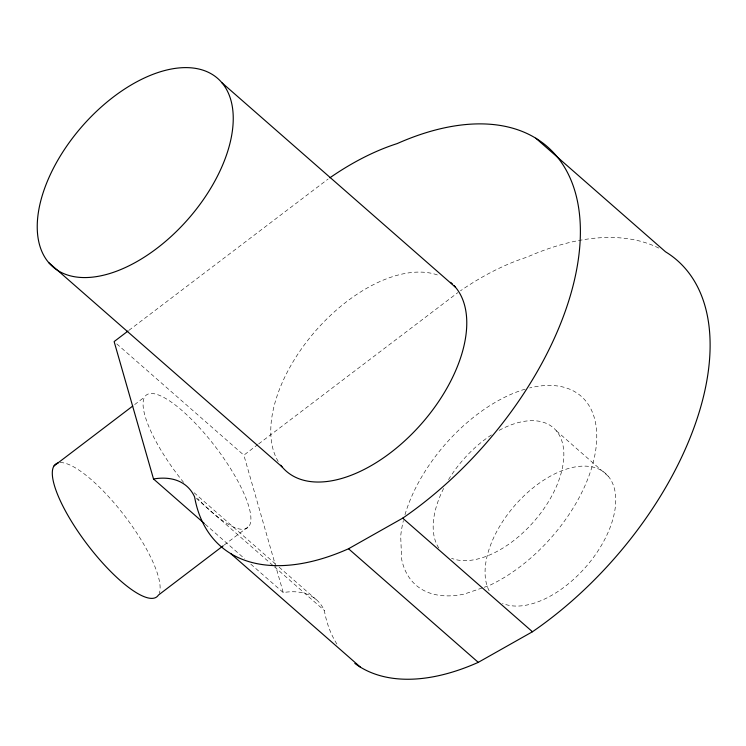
<?xml version="1.0" encoding="UTF-8"?>
<svg xmlns="http://www.w3.org/2000/svg" width="746" height="746" viewBox="0 0 746 746"><rect width="100%" height="100%" fill="white"/><g stroke="black" fill="none" stroke-linecap="round" stroke-linejoin="round"><path stroke-width="0.56" stroke-dasharray="3.73 2.8" d="M128.937 330.319L328.147 179.012M134.653 404.593L144.845 396.835M336.922 644.078A224.854 126.531 -48.8 0 1 324.324 610.47A93.231 52.462 -48.8 0 0 283.266 592.566L243.867 455.181L257.715 444.644M258.638 443.945L457.885 292.609M224.192 545.046L249.201 526.014M482.149 587.969L464.254 594.086A125.477 70.609 -48.8 0 1 401.637 559.192L400.695 536.188A125.477 70.609 -48.8 0 1 403.409 520.54M484.173 587.27L489.255 585.535A125.477 70.609 -48.8 0 0 594.637 456.207A125.477 70.609 -48.8 0 0 529.632 387.948M556.311 430.768L608.204 476.209M116.758 343.887L243.867 455.181M194.091 492.705L275.796 564.237M279.125 567.156L317.871 601.08M196.338 498.403L273.484 565.953M274.36 566.718L324.324 610.47M205.243 524.261L244.688 558.801M250.824 564.172L283.266 592.566M658.811 248.092A265.044 149.144 -48.8 0 0 526.9 257.184A215.948 121.514 -48.8 0 0 460.459 290.809M404.975 514.74A125.477 70.609 -48.8 0 1 525.361 389.095M278.23 461.513A125.16 70.432 -48.8 0 1 314.7 331.914A125.16 70.432 -48.8 0 1 438.732 275.433M499.139 430.358A83.44 46.951 -48.8 0 1 558.54 481.179A83.44 46.951 -48.8 0 1 451.544 558.288M438.853 548.058A83.44 46.951 -48.8 0 1 444.196 487.334M448.532 479.641A83.44 46.951 -48.8 0 1 491.53 434.899M60.184 462.604A83.44 23.508 52.7 0 1 125.281 516.717A83.44 23.508 52.7 0 1 159.262 593.35M183.609 482.42A83.44 23.508 52.7 0 1 155.401 394.019A83.44 23.508 52.7 0 1 245.62 497.405A83.44 23.508 52.7 0 1 197.569 498.421M489.124 590.748A83.44 46.951 -48.8 0 1 552.917 474.792A83.44 46.951 -48.8 0 1 609.771 528.364A83.44 46.951 -48.8 0 1 502.468 603.318"/><path stroke-width="1.12" d="M128.014 331.019L114.129 341.584L153.517 478.979L204.367 523.496M54.048 465.914L132.797 406.001M223.259 545.755L158.404 595.094A83.44 23.508 52.7 0 1 87.207 544.338A83.44 23.508 52.7 0 1 58.197 462.902M153.517 478.979A93.231 52.462 -48.8 0 1 194.585 496.873A224.854 126.531 -48.8 0 0 348.531 548.758L402.7 518.162A265.044 149.144 -48.8 0 0 580.369 228.985A265.044 149.144 -48.8 0 0 397.161 143.596A215.948 121.514 -48.8 0 0 329.863 177.809M354.835 663.418A224.854 126.531 -48.8 0 0 478.27 662.355L532.448 631.759A265.044 149.144 -48.8 0 0 665.525 251.803L535.787 138.206M221.935 82.759A125.16 70.432 -48.8 0 1 131.473 264.55A125.16 70.432 -48.8 0 1 52.304 170.47A125.16 70.432 -48.8 0 1 221.935 82.759L455.47 287.229M402.7 518.162L532.448 631.759M48.537 262.424L282.072 466.893M348.531 548.758L478.27 662.355M230.775 553.644L360.523 667.241M453.941 285.513A125.16 70.432 -48.8 0 1 414.562 431.291A125.16 70.432 -48.8 0 1 280.72 465.196M450.584 282.352A125.16 70.432 -48.8 0 1 452.309 283.881"/></g></svg>
